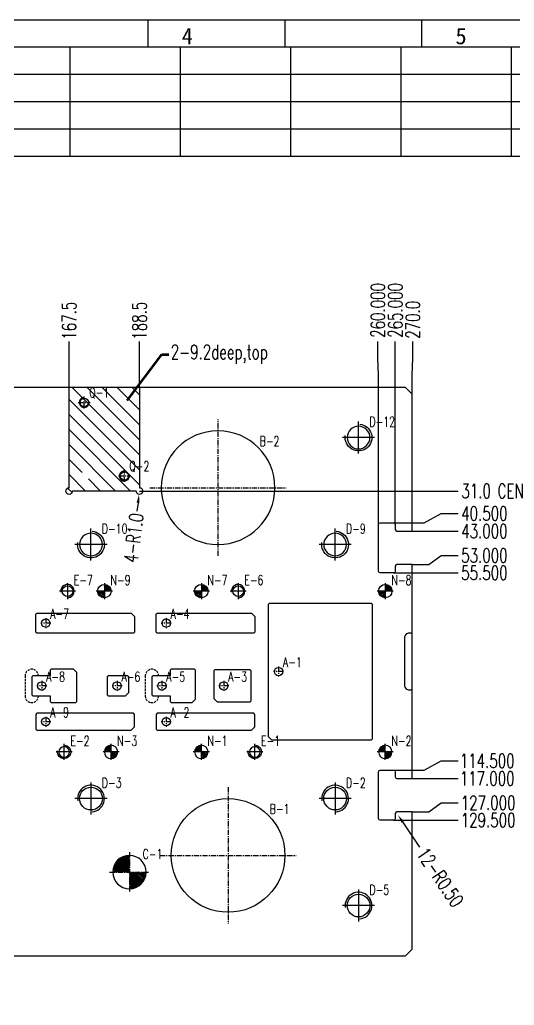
# Model space of a CAD drawing. Header units: millimetres. Extents: x -2852 to 5627, y -2271 to 1849.
# Drawn here: x 3115.8 to 3263.6, y -1070.6 to -775.8 of the extents above; entities that cross this region are included whole.
import ezdxf
from ezdxf.enums import TextEntityAlignment as Align

# ---------------------------------------------------------------- set-up
doc = ezdxf.new("R2010")
doc.units = ezdxf.units.MM
doc.header["$PDSIZE"] = 3
for name, pattern in [('CENTER', [50.8, 31.75, -6.35, 6.35, -6.35]), ('CENTER2', [1.125, 0.75, -0.125, 0.125, -0.125]), ('DASHED', [19.05, 12.7, -6.35])]:
    doc.linetypes.add(name, pattern=pattern)
for name, color, linetype in [('1', 7, 'Continuous'), ('41', 1, 'Continuous'), ('51', 1, 'CENTER2'), ('D03', 7, 'Continuous'), ('D031', 217, 'Continuous')]:
    doc.layers.add(name, color=color, linetype=linetype)
doc.styles.add('jet01', font='simplex.shx', dxfattribs={"width": 0.7, "bigfont": 'hztxt.shx'})
doc.styles.add('jet02', font='simplex.shx', dxfattribs={"width": 0.7})
doc.styles.get("Standard").update_dxf_attribs({"font": '仿宋_GB2312_0.ttf', "width": 0.7})
doc.styles.add('tk 2', font='仿宋_GB2312_0.ttf', dxfattribs={"width": 0.65})
doc.dimstyles.new('jet02', dxfattribs={"dimtxt": 3.5, "dimasz": 2.1, "dimexe": 1, "dimexo": 0, "dimgap": 0.5, "dimtad": 0, "dimtoh": 1, "dimdec": 3, "dimzin": 9, "dimdsep": 46, "dimtxsty": 'jet02', "dimcen": 0, "dimclrt": 256, "dimazin": 2, "dimtfac": 1, "dimtdec": 3, "dimtofl": 0, "dimtmove": 0, "dimatfit": 1, "dimfxl": 0, "dimarcsym": 0})

# ---------------------------------------------------------------- blocks, each defined once
blk = doc.blocks.new('A3-N')
at = {"layer": '1', "color": 1}
for p, q in [((0, 296.73), (420, 296.73)), ((185.45, 291.27), (185.45, 296.73)), ((212.73, 291.27), (212.73, 296.73)), ((240, 291.27), (240, 296.73))]:
    blk.add_line(p, q, dxfattribs=at)
at = {"layer": '1'}
blk.add_lwpolyline([(221.45, 5.45), (414.55, 5.45), (414.55, 291.27), (5.45, 291.27), (5.45, 5.45), (414.55, 5.45)], dxfattribs=at)
at = {"layer": '41'}
for p, q in [((169.82, 291.27), (169.82, 269.45)), ((191.82, 291.27), (191.82, 269.45)), ((213.82, 291.27), (213.82, 269.45)), ((235.82, 291.27), (235.82, 269.45)), ((257.82, 291.27), (257.82, 269.45)), ((367.82, 285.82), (5.45, 285.82)), ((367.82, 280.36), (5.45, 280.36)), ((367.82, 274.91), (5.45, 274.91)), ((414.55, 269.45), (5.45, 269.45))]:
    blk.add_line(p, q, dxfattribs=at)
at = {"layer": '1', "color": 1}
for s, p in [('4', (193.27, 295.11)), ('5', (247.82, 295.11))]:
    blk.add_text(s, height=3.27, dxfattribs=at).set_placement(p, align=Align.TOP_CENTER)
at = {"layer": '1', "style": 'tk 2', "width": 0.7}
for tag, p in [('PATR-NO1', (309.84, 32.96)), ('TITLE', (365.74, 30.9)), ('PATR-NO2', (309.84, 27.81)), ('DWG-NO:', (366.54, 18.14))]:
    blk.add_attdef(tag, p, '', height=3.27, dxfattribs=at)
at = {"layer": '1', "color": 1, "style": 'tk 2', "width": 0.7}
for tag, p in [('DRAW', (314.55, 7.27)), ('DATE', (334.72, 7.32))]:
    blk.add_attdef(tag, p, '', height=3.49, dxfattribs=at)
at = {"layer": '1', "style": 'tk 2', "width": 0.7}
for tag, p in [('SCALE', (376.55, 8.73)), ('SHEET', (386.6, 8.72)), ('REV', (397.38, 8.73))]:
    blk.add_attdef(tag, text='', height=2.18, dxfattribs=at).set_placement(p, align=Align.MIDDLE_LEFT)
blk = doc.blocks.new('D03-M3')
at = {"layer": 'D03', "color": 6, "linetype": 'CENTER', "ltscale": 0.05}
for p, q in [((1.8, 0), (-1.8, 0)), ((0, 1.8), (0, -1.8))]:
    blk.add_line(p, q, dxfattribs=at)
at = {"layer": 'D03', "linetype": 'Continuous', "ltscale": 0.05}
blk.add_circle((0, 0), 1.25, dxfattribs=at)
at = {"layer": 'D03', "color": 3, "linetype": 'Continuous', "ltscale": 0.05}
blk.add_arc((0, 0), 1.5, 275.0197, 189.0761, dxfattribs=at)
blk = doc.blocks.new('D03-POST20')
at = {"layer": 'D03', "color": 6, "linetype": 'CENTER', "ltscale": 0.05}
for p, q in [((0, 20.4), (0, -20.4)), ((20.4, 0), (-20.4, 0))]:
    blk.add_line(p, q, dxfattribs=at)
at = {"layer": 'D03', "linetype": 'Continuous', "ltscale": 0.05}
blk.add_circle((0, 0), 17, dxfattribs=at)
blk = doc.blocks.new('D03-PIN10')
at = {"layer": 'D03', "color": 6, "linetype": 'CENTER', "ltscale": 0.05}
for p, q in [((0, 6), (0, -6)), ((6, 0), (-6, 0))]:
    blk.add_line(p, q, dxfattribs=at)
at = {"layer": 'D03', "linetype": 'Continuous', "ltscale": 0.05}
blk.add_circle((0, 0), 5, dxfattribs=at)
blk = doc.blocks.new('D03-M4')
at = {"layer": 'D03', "color": 6, "linetype": 'CENTER'}
for p, q in [((2.4, 0), (-2.4, 0)), ((0, 2.4), (0, -2.4))]:
    blk.add_line(p, q, dxfattribs=at)
at = {"layer": 'D03', "linetype": 'Continuous'}
blk.add_circle((0, 0), 1.6, dxfattribs=at)
at = {"layer": 'D03', "color": 3, "linetype": 'Continuous'}
blk.add_arc((0, 0), 2, 275.0197, 189.0761, dxfattribs=at)
blk = doc.blocks.new('D03-DL4')
at = {"layer": 'D03', "color": 6, "linetype": 'CENTER'}
for p, q in [((2.4, 0), (-2.4, 0)), ((0, 2.4), (0, -2.4))]:
    blk.add_line(p, q, dxfattribs=at)
at = {"layer": 'D03', "linetype": 'Continuous'}
blk.add_circle((0, 0), 2, dxfattribs=at)
blk = doc.blocks.new('D03-L8')
at = {"layer": 'D03', "color": 6, "linetype": 'CENTER'}
for p, q in [((0, 4.8), (0, -4.8)), ((4.8, 0), (-4.8, 0))]:
    blk.add_line(p, q, dxfattribs=at)
at = {"layer": 'D03', "linetype": 'Continuous'}
blk.add_circle((0, 0), 3.4, dxfattribs=at)
at = {"layer": 'D03', "color": 3, "linetype": 'Continuous'}
blk.add_arc((0, 0), 4, 275.0197, 189.0761, dxfattribs=at)
blk = doc.blocks.new('WCS')
at = {"layer": '1', "color": 6, "linetype": 'CENTER', "ltscale": 0.05}
for p, q in [((1.5, 0), (-1.5, 0)), ((0, 1.5), (0, -1.5))]:
    blk.add_line(p, q, dxfattribs=at)
at = {"layer": '1', "linetype": 'Continuous', "ltscale": 0.05}
blk.add_circle((0, 0), 1.25, dxfattribs=at)
blk = doc.blocks.new('*D4870')
at = {"layer": '41', "ltscale": 0.05}
blk.add_line((435.51, 2207.73), (430.41, 2215.26), dxfattribs=at)
blk.add_solid([(430.75, 2215.49), (430.06, 2215.02), (428.99, 2217.34)], dxfattribs=at)
at = {"layer": 'Defpoints', "color": 0, "ltscale": 0.05}
for p in [(428.71, 2217.76), (428.99, 2217.34)]:
    blk.add_point(p, dxfattribs=at)
at = {"layer": '41', "ltscale": 0.05, "insert": (441.62, 2198.72), "char_height": 4.2, "attachment_point": 5, "rotation": 304.144, "style": 'jet02'}
blk.add_mtext('12-R0.50', dxfattribs=at)
blk = doc.blocks.new('*D4871')
at = {"layer": '41'}
blk.add_line((351.28, 2310.76), (350.97, 2308.26), dxfattribs=at)
at = {"layer": '41', "ltscale": 0.05}
blk.add_solid([(351.7, 2310.71), (350.86, 2310.81), (351.59, 2313.26)], dxfattribs=at)
at = {"layer": 'Defpoints', "color": 0, "ltscale": 0.05}
for p in [(351.59, 2313.26), (351.71, 2314.26)]:
    blk.add_point(p, dxfattribs=at)
at = {"layer": '41', "ltscale": 0.05, "insert": (349.98, 2300.23), "char_height": 4.2, "attachment_point": 5, "rotation": 82.963, "style": 'jet02'}
blk.add_mtext('4-R1.0', dxfattribs=at)
blk = doc.blocks.new('*D4875')
at = {"layer": '41', "ltscale": 0.05}
blk.add_line((427.71, 2215.76), (446.96, 2215.76), dxfattribs=at)
at = {"layer": 'Defpoints', "color": 0, "ltscale": 0.05}
for p in [(163.21, 2345.26), (427.71, 2215.76), (446.96, 2215.76)]:
    blk.add_point(p, dxfattribs=at)
at = {"layer": '41', "ltscale": 0.05, "insert": (455.96, 2215.76), "char_height": 4.2, "attachment_point": 5, "style": 'jet02'}
blk.add_mtext('129.500', dxfattribs=at)
blk = doc.blocks.new('*D4876')
at = {"layer": '41', "ltscale": 0.05}
for p, q in [((438.25, 2218.26), (441.92, 2221.01)), ((441.92, 2221.01), (446.96, 2221.01)), ((433.21, 2218.26), (438.25, 2218.26))]:
    blk.add_line(p, q, dxfattribs=at)
at = {"layer": 'Defpoints', "color": 0, "ltscale": 0.05}
for p in [(163.21, 2345.26), (446.96, 2221.01), (433.21, 2218.26)]:
    blk.add_point(p, dxfattribs=at)
at = {"layer": '41', "ltscale": 0.05, "insert": (455.96, 2221.01), "char_height": 4.2, "attachment_point": 5, "style": 'jet02'}
blk.add_mtext('127.000', dxfattribs=at)
blk = doc.blocks.new('*D4877')
at = {"layer": '41', "ltscale": 0.05}
blk.add_line((433.21, 2228.26), (446.96, 2228.26), dxfattribs=at)
at = {"layer": 'Defpoints', "color": 0, "ltscale": 0.05}
for p in [(163.21, 2345.26), (433.21, 2228.26), (446.96, 2228.26)]:
    blk.add_point(p, dxfattribs=at)
at = {"layer": '41', "ltscale": 0.05, "insert": (455.68, 2228.26), "char_height": 4.2, "attachment_point": 5, "style": 'jet02'}
blk.add_mtext('117.000', dxfattribs=at)
blk = doc.blocks.new('*D4878')
at = {"layer": '41', "ltscale": 0.05}
for p, q in [((436.88, 2230.76), (441.92, 2233.51)), ((441.92, 2233.51), (446.96, 2233.51)), ((427.71, 2230.76), (436.88, 2230.76))]:
    blk.add_line(p, q, dxfattribs=at)
at = {"layer": 'Defpoints', "color": 0, "ltscale": 0.05}
for p in [(163.21, 2345.26), (446.96, 2233.51), (427.71, 2230.76)]:
    blk.add_point(p, dxfattribs=at)
at = {"layer": '41', "ltscale": 0.05, "insert": (455.68, 2233.51), "char_height": 4.2, "attachment_point": 5, "style": 'jet02'}
blk.add_mtext('114.500', dxfattribs=at)
blk = doc.blocks.new('*D4879')
at = {"layer": '41', "ltscale": 0.05}
blk.add_line((427.71, 2289.76), (446.96, 2289.76), dxfattribs=at)
at = {"layer": 'Defpoints', "color": 0, "ltscale": 0.05}
for p in [(163.21, 2345.26), (427.71, 2289.76), (446.96, 2289.76)]:
    blk.add_point(p, dxfattribs=at)
at = {"layer": '41', "ltscale": 0.05, "insert": (454.84, 2289.76), "char_height": 4.2, "attachment_point": 5, "style": 'jet02'}
blk.add_mtext('55.500', dxfattribs=at)
blk = doc.blocks.new('*D4880')
at = {"layer": '41', "ltscale": 0.05}
for p, q in [((438.25, 2292.26), (441.92, 2295.01)), ((441.92, 2295.01), (446.96, 2295.01)), ((433.21, 2292.26), (438.25, 2292.26))]:
    blk.add_line(p, q, dxfattribs=at)
at = {"layer": 'Defpoints', "color": 0, "ltscale": 0.05}
for p in [(163.21, 2345.26), (446.96, 2295.01), (433.21, 2292.26)]:
    blk.add_point(p, dxfattribs=at)
at = {"layer": '41', "ltscale": 0.05, "insert": (454.84, 2295.01), "char_height": 4.2, "attachment_point": 5, "style": 'jet02'}
blk.add_mtext('53.000', dxfattribs=at)
blk = doc.blocks.new('*D4881')
at = {"layer": '41', "ltscale": 0.05}
blk.add_line((433.21, 2302.26), (446.96, 2302.26), dxfattribs=at)
at = {"layer": 'Defpoints', "color": 0, "ltscale": 0.05}
for p in [(163.21, 2345.26), (433.21, 2302.26), (446.96, 2302.26)]:
    blk.add_point(p, dxfattribs=at)
at = {"layer": '41', "ltscale": 0.05, "insert": (454.84, 2302.26), "char_height": 4.2, "attachment_point": 5, "style": 'jet02'}
blk.add_mtext('43.000', dxfattribs=at)
blk = doc.blocks.new('*D4882')
at = {"layer": '41', "ltscale": 0.05}
for p, q in [((436.88, 2304.76), (441.92, 2307.51)), ((441.92, 2307.51), (446.96, 2307.51)), ((427.71, 2304.76), (436.88, 2304.76))]:
    blk.add_line(p, q, dxfattribs=at)
at = {"layer": 'Defpoints', "color": 0, "ltscale": 0.05}
for p in [(163.21, 2345.26), (446.96, 2307.51), (427.71, 2304.76)]:
    blk.add_point(p, dxfattribs=at)
at = {"layer": '41', "ltscale": 0.05, "insert": (454.84, 2307.51), "char_height": 4.2, "attachment_point": 5, "style": 'jet02'}
blk.add_mtext('40.500', dxfattribs=at)
blk = doc.blocks.new('*D4883')
at = {"layer": '41', "ltscale": 0.05}
blk.add_line((351.71, 2314.26), (446.96, 2314.26), dxfattribs=at)
at = {"layer": 'Defpoints', "color": 0, "ltscale": 0.05}
for p in [(163.21, 2345.26), (351.71, 2314.26), (446.96, 2314.26)]:
    blk.add_point(p, dxfattribs=at)
at = {"layer": '41', "ltscale": 0.05, "insert": (457.29, 2314.26), "char_height": 4.2, "attachment_point": 5, "style": 'jet02'}
blk.add_mtext('31.0{\\C1; CEN }', dxfattribs=at)
blk = doc.blocks.new('*D4885')
at = {"layer": '41', "ltscale": 0.05}
blk.add_line((330.71, 2345.26), (330.71, 2359), dxfattribs=at)
at = {"layer": 'Defpoints', "color": 0, "ltscale": 0.05}
for p in [(330.71, 2359), (163.21, 2345.26), (330.71, 2345.26)]:
    blk.add_point(p, dxfattribs=at)
at = {"layer": '41', "ltscale": 0.05, "insert": (330.71, 2365.2), "char_height": 4.2, "attachment_point": 5, "rotation": 90, "style": 'jet02'}
blk.add_mtext('167.5', dxfattribs=at)
blk = doc.blocks.new('*D4886')
at = {"layer": '41', "ltscale": 0.05}
blk.add_line((351.71, 2345.26), (351.71, 2359), dxfattribs=at)
at = {"layer": 'Defpoints', "color": 0, "ltscale": 0.05}
for p in [(351.71, 2359), (163.21, 2345.26), (351.71, 2345.26)]:
    blk.add_point(p, dxfattribs=at)
at = {"layer": '41', "ltscale": 0.05, "insert": (351.71, 2365.2), "char_height": 4.2, "attachment_point": 5, "rotation": 90, "style": 'jet02'}
blk.add_mtext('188.5', dxfattribs=at)
blk = doc.blocks.new('*D4887')
at = {"layer": '41', "ltscale": 0.05}
for p, q in [((422.96, 2353.96), (422.96, 2359)), ((423.21, 2348.92), (422.96, 2353.96)), ((423.21, 2304.26), (423.21, 2348.92))]:
    blk.add_line(p, q, dxfattribs=at)
at = {"layer": 'Defpoints', "color": 0, "ltscale": 0.05}
for p in [(422.96, 2359), (163.21, 2345.26), (423.21, 2304.26)]:
    blk.add_point(p, dxfattribs=at)
at = {"layer": '41', "ltscale": 0.05, "insert": (422.96, 2368.28), "char_height": 4.2, "attachment_point": 5, "rotation": 90, "style": 'jet02'}
blk.add_mtext('260.000', dxfattribs=at)
blk = doc.blocks.new('*D4888')
at = {"layer": '41', "ltscale": 0.05}
blk.add_line((428.21, 2304.26), (428.21, 2359), dxfattribs=at)
at = {"layer": 'Defpoints', "color": 0, "ltscale": 0.05}
for p in [(428.21, 2359), (163.21, 2345.26), (428.21, 2304.26)]:
    blk.add_point(p, dxfattribs=at)
at = {"layer": '41', "ltscale": 0.05, "insert": (428.21, 2368.28), "char_height": 4.2, "attachment_point": 5, "rotation": 90, "style": 'jet02'}
blk.add_mtext('265.000', dxfattribs=at)
blk = doc.blocks.new('*D4889')
at = {"layer": '41', "ltscale": 0.05}
for p, q in [((433.46, 2353.96), (433.46, 2359)), ((433.21, 2348.92), (433.46, 2353.96)), ((433.21, 2343.26), (433.21, 2348.92))]:
    blk.add_line(p, q, dxfattribs=at)
at = {"layer": 'Defpoints', "color": 0, "ltscale": 0.05}
for p in [(433.46, 2359), (163.21, 2345.26), (433.21, 2343.26)]:
    blk.add_point(p, dxfattribs=at)
at = {"layer": '41', "ltscale": 0.05, "insert": (433.46, 2365.48), "char_height": 4.2, "attachment_point": 5, "rotation": 90, "style": 'jet02'}
blk.add_mtext('270.0', dxfattribs=at)

msp = doc.modelspace()

# ---------------------------------------------------------------- hatches: boundary and pattern name
at = {"layer": 'D03', "ltscale": 0.05}
h = msp.add_hatch(dxfattribs=at)
h.set_pattern_fill('ANSI31', color=5, style=0)
h.set_pattern_definition([(315, (-779.228, -342.7293), (-2.245064, -2.245064), [])])
edge = h.paths.add_edge_path()
edge.add_ellipse((3151.5659, -916.7575), major_axis=(-0.7071, 0.7071), ratio=1, start_angle=45, end_angle=315, ccw=False)
edge.add_line((3150.5659, -916.7575), (3131.5659, -916.7575))
edge.add_ellipse((3130.5659, -916.7575), major_axis=(0.7071, 0.7071), ratio=1, start_angle=45, end_angle=315, ccw=False)
edge.add_line((3130.5659, -915.7575), (3130.5659, -885.7575))
edge.add_line((3130.5659, -885.7575), (3151.5659, -885.7575))
edge.add_line((3151.5659, -885.7575), (3151.5659, -915.7575))
edge = h.paths.add_edge_path(flags=16)
edge.add_line((3135.0659, -910.7575), (3135.0659, -911.0075))
edge.add_ellipse((3135.0659, -912.2575), major_axis=(-0.8839, 0.8839), ratio=1, start_angle=-45, end_angle=45)
edge.add_line((3133.8159, -912.2575), (3133.5659, -912.2575))
edge.add_ellipse((3135.0659, -912.2575), major_axis=(1.0607, 1.0607), ratio=1, start_angle=135, end_angle=405)
edge = h.paths.add_edge_path(flags=16)
edge.add_line((3147.0659, -888.7575), (3147.0659, -889.0075))
edge.add_ellipse((3147.0659, -890.2575), major_axis=(-0.8839, 0.8839), ratio=1, start_angle=-45, end_angle=45)
edge.add_line((3145.8159, -890.2575), (3145.5659, -890.2575))
edge.add_ellipse((3147.0659, -890.2575), major_axis=(1.0607, 1.0607), ratio=1, start_angle=135, end_angle=405)
h = msp.add_hatch(dxfattribs=at)
h.set_pattern_fill('ANSI31', color=3, scale=0.1, style=0)
h.set_pattern_definition([(45, (256.3558, -1518.83882), (-0.224506403, 0.224506403), [])])
h.paths.add_polyline_path([(3141.0659, -944.6975), (3141.0659, -946.7075), (3143.0759, -946.7075, 0.41421356)])
h.paths.add_polyline_path([(3141.0659, -946.7075), (3139.0559, -946.7075, 0.41421356), (3141.0659, -948.7175)])
h = msp.add_hatch(dxfattribs=at)
h.set_pattern_fill('ANSI31', color=3, scale=0.1, style=0)
h.set_pattern_definition([(45, (285.3558, -1518.83882), (-0.224506403, 0.224506403), [])])
h.paths.add_polyline_path([(3170.0659, -944.6975), (3170.0659, -946.7075), (3172.0759, -946.7075, 0.41421356)])
h.paths.add_polyline_path([(3170.0659, -946.7075), (3168.0559, -946.7075, 0.41421356), (3170.0659, -948.7175)])
h = msp.add_hatch(dxfattribs=at)
h.set_pattern_fill('ANSI31', color=3, scale=0.1, style=0)
h.set_pattern_definition([(45, (340.3558, -1518.83882), (-0.224506403, 0.224506403), [])])
h.paths.add_polyline_path([(3225.0659, -944.6975), (3225.0659, -946.7075), (3227.0759, -946.7075, 0.41421356)])
h.paths.add_polyline_path([(3225.0659, -946.7075), (3223.0559, -946.7075, 0.41421356), (3225.0659, -948.7175)])
h = msp.add_hatch(dxfattribs=at)
h.set_pattern_fill('ANSI31', color=3, scale=0.1, style=0)
h.set_pattern_definition([(315, (258.3558, -422.67624), (-0.224506403, -0.224506403), [])])
edge = h.paths.add_edge_path()
edge.add_line((3143.0659, -996.8175), (3143.0659, -994.8075))
edge.add_line((3143.0659, -994.8075), (3145.0759, -994.8075))
edge.add_ellipse((3143.0659, -994.8075), major_axis=(-1.4213, 1.4213), ratio=1, start_angle=135, end_angle=225, ccw=False)
edge = h.paths.add_edge_path()
edge.add_line((3143.0659, -994.8075), (3141.0559, -994.8075))
edge.add_ellipse((3143.0659, -994.8075), major_axis=(-1.4213, 1.4213), ratio=1, start_angle=-45, end_angle=45, ccw=False)
edge.add_line((3143.0659, -992.7975), (3143.0659, -994.8075))
h = msp.add_hatch(dxfattribs=at)
h.set_pattern_fill('ANSI31', color=3, scale=0.1, style=0)
h.set_pattern_definition([(315, (285.3558, -422.67624), (-0.224506403, -0.224506403), [])])
edge = h.paths.add_edge_path()
edge.add_line((3170.0659, -996.8175), (3170.0659, -994.8075))
edge.add_line((3170.0659, -994.8075), (3172.0759, -994.8075))
edge.add_ellipse((3170.0659, -994.8075), major_axis=(-1.4213, 1.4213), ratio=1, start_angle=135, end_angle=225, ccw=False)
edge = h.paths.add_edge_path()
edge.add_line((3170.0659, -994.8075), (3168.0559, -994.8075))
edge.add_ellipse((3170.0659, -994.8075), major_axis=(-1.4213, 1.4213), ratio=1, start_angle=-45, end_angle=45, ccw=False)
edge.add_line((3170.0659, -992.7975), (3170.0659, -994.8075))
h = msp.add_hatch(dxfattribs=at)
h.set_pattern_fill('ANSI31', color=3, scale=0.1, style=0)
h.set_pattern_definition([(315, (340.3558, -422.67624), (-0.224506403, -0.224506403), [])])
edge = h.paths.add_edge_path()
edge.add_line((3225.0659, -996.8175), (3225.0659, -994.8075))
edge.add_line((3225.0659, -994.8075), (3227.0759, -994.8075))
edge.add_ellipse((3225.0659, -994.8075), major_axis=(-1.4213, 1.4213), ratio=1, start_angle=135, end_angle=225, ccw=False)
edge = h.paths.add_edge_path()
edge.add_line((3225.0659, -994.8075), (3223.0559, -994.8075))
edge.add_ellipse((3225.0659, -994.8075), major_axis=(-1.4213, 1.4213), ratio=1, start_angle=-45, end_angle=45, ccw=False)
edge.add_line((3225.0659, -992.7975), (3225.0659, -994.8075))
h = msp.add_hatch(dxfattribs=at)
h.set_pattern_fill('ANSI31', color=3, scale=0.1, style=0)
h.set_pattern_definition([(135, (3795.74363, -1605.318), (0.2245064, 0.2245064), [])])
edge = h.paths.add_edge_path()
edge.add_line((3148.5659, -1025.7575), (3148.5659, -1030.7575))
edge.add_line((3148.5659, -1030.7575), (3143.5659, -1030.7575))
edge.add_ellipse((3148.5659, -1030.7575), major_axis=(-3.5355, 3.5355), ratio=1, start_angle=-45, end_angle=45, ccw=False)
edge = h.paths.add_edge_path()
edge.add_ellipse((3148.5659, -1030.7575), major_axis=(-3.5355, 3.5355), ratio=1, start_angle=135, end_angle=225, ccw=False)
edge.add_line((3148.5659, -1035.7575), (3148.5659, -1030.7575))
edge.add_line((3148.5659, -1030.7575), (3153.5659, -1030.7575))

# ---------------------------------------------------------------- linework, layer by layer
at = {"layer": '1', "ltscale": 0.05}
msp.add_lwpolyline([(2965.0659, -1055.7575), (3231.0659, -1055.7575), (3233.0659, -1053.7575), (3233.0659, -1012.7575), (3233.0659, -1012.7575), (3228.5659, -1012.7575, 0.41421356), (3228.0659, -1013.2575), (3228.0659, -1014.7575, -0.41421356), (3227.5659, -1015.2575), (3223.5659, -1015.2575, -0.41421356), (3223.0659, -1014.7575), (3223.0659, -1000.7575, -0.41421356), (3223.5659, -1000.2575), (3227.5659, -1000.2575, -0.41421356), (3228.0659, -1000.7575), (3228.0659, -1002.2575, 0.41421356), (3228.5659, -1002.7575), (3233.0659, -1002.7575), (3233.0659, -938.7575), (3228.5659, -938.7575, 0.41421356), (3228.0659, -939.2575), (3228.0659, -940.7575, -0.41421356), (3227.5659, -941.2575), (3223.5659, -941.2575, -0.41421356), (3223.0659, -940.7575), (3223.0659, -926.7575, -0.41421356), (3223.5659, -926.2575), (3227.5659, -926.2575, -0.41421356), (3228.0659, -926.7575), (3228.0659, -928.2575, 0.41421356), (3228.5659, -928.7575), (3233.0659, -928.7575), (3233.0659, -928.7575), (3233.0659, -887.7575), (3231.0659, -885.7575), (2965.0659, -885.7575)], format="xyb", dxfattribs=at)
at = {"layer": 'D03'}
msp.add_lwpolyline([(3151.5659, -885.7575), (3151.5659, -915.7575, -2.41421356), (3150.5659, -916.7575), (3131.5659, -916.7575, -2.41421356), (3130.5659, -915.7575), (3130.5659, -885.7575)], format="xyb", dxfattribs=at)
at = {"layer": 'D03', "ltscale": 0.05}
for points in [[(3191.1659, -991.2575), (3190.1659, -990.2575), (3190.1659, -950.5575), (3190.4659, -950.2575), (3220.8659, -950.2575), (3221.1659, -950.5575), (3221.1659, -990.9575), (3220.8659, -991.2575)], [(3119.3659, -977.7575), (3119.6659, -978.0575), (3124.8659, -978.0575), (3124.8659, -979.7575), (3125.1659, -980.0575), (3132.5659, -980.0575), (3132.8659, -979.7575), (3132.8659, -971.0575), (3131.8659, -970.0575), (3125.1659, -970.0575), (3124.8659, -970.3575), (3124.8659, -972.0575), (3119.6659, -972.0575), (3119.3659, -972.3575)], [(3141.8859, -977.7575), (3142.1859, -978.0575), (3147.3859, -978.0575), (3148.3859, -977.0575), (3148.3859, -972.3575), (3148.0859, -972.0575), (3142.1859, -972.0575), (3141.8859, -972.3575)], [(3155.2859, -977.7575), (3155.5859, -978.0575), (3160.7859, -978.0575), (3160.7859, -979.7575), (3161.0859, -980.0575), (3167.2859, -980.0575), (3168.2859, -979.0575), (3168.2859, -970.3575), (3167.9859, -970.0575), (3161.0859, -970.0575), (3160.7859, -970.3575), (3160.7859, -972.0575), (3155.5859, -972.0575), (3155.2859, -972.3575)], [(3173.7859, -970.5575), (3173.7859, -978.8575), (3174.7859, -979.8575), (3184.6859, -979.8575), (3184.9859, -979.5575), (3184.9859, -970.5575), (3184.6859, -970.2575), (3174.0859, -970.2575)]]:
    msp.add_lwpolyline(points, close=True, dxfattribs=at)
at = {"layer": 'D03', "color": 3, "ltscale": 0.05}
for points in [[(3120.8659, -953.2575), (3149.0659, -953.2575), (3150.0659, -954.2575), (3150.0659, -958.9575), (3149.7659, -959.2575), (3120.8659, -959.2575), (3120.5659, -958.9575), (3120.5659, -953.5575)], [(3156.8659, -953.2575), (3185.0659, -953.2575), (3186.0659, -954.2575), (3186.0659, -958.9575), (3185.7659, -959.2575), (3156.8659, -959.2575), (3156.5659, -958.9575), (3156.5659, -953.5575)], [(3120.8659, -988.2575), (3149.0659, -988.2575), (3150.0659, -987.2575), (3150.0659, -983.5575), (3149.7659, -983.2575), (3120.8659, -983.2575), (3120.5659, -983.5575), (3120.5659, -987.9575)], [(3156.8659, -988.2575), (3185.0659, -988.2575), (3186.0659, -987.2575), (3186.0659, -983.5575), (3185.7659, -983.2575), (3156.8659, -983.2575), (3156.5659, -983.5575), (3156.5659, -987.9575)]]:
    msp.add_lwpolyline(points, close=True, dxfattribs=at)
at = {"layer": 'D03', "color": 4, "linetype": 'DASHED', "ltscale": 0.05}
for points in [[(3121.3659, -972.0575, 1), (3117.3659, -972.0575), (3117.3659, -978.0575, 1), (3121.3659, -978.0575)], [(3157.2859, -972.0575, 1), (3153.2859, -972.0575), (3153.2859, -978.0575, 1), (3157.2859, -978.0575)]]:
    msp.add_lwpolyline(points, format="xyb", dxfattribs=at)
at = {"layer": 'D031', "ltscale": 0.05}
msp.add_lwpolyline([(3233.0659, -959.4887, 0.5904032), (3230.7659, -960.7575), (3230.7659, -974.7575, 0.5904032), (3233.0659, -976.0264, 0.5904032)], format="xyb", dxfattribs=at)

# ---------------------------------------------------------------- block references
at = {"layer": '1', "ltscale": 0.05, "xscale": 1.5, "yscale": 1.5, "zscale": 1.5}
msp.add_blockref('A3-N', (2875.9942, -1220.8642), dxfattribs=at)
at = {"layer": '51', "ltscale": 0.05}
for p in [(3123.5659, -956.2575), (3159.5659, -956.2575), (3193.1659, -970.7575), (3122.3659, -975.0575), (3144.8859, -975.0575), (3158.2859, -975.0575), (3176.7859, -975.0575), (3123.5659, -985.7575), (3159.5659, -985.7575)]:
    msp.add_blockref('WCS', p, dxfattribs=at)
at = {"layer": 'D03', "extrusion": (0, 0, -1), "xscale": -1, "zscale": -1, "rotation": 180}
for p in [(-3135.0659, -890.2575), (-3147.0659, -912.2575)]:
    msp.add_blockref('D03-M3', p, dxfattribs=at)
at = {"layer": 'D03', "ltscale": 0.05, "extrusion": (0, 0, -1), "zscale": -1, "rotation": 270}
msp.add_blockref('D03-POST20', (-3175.0659, -915.7575), dxfattribs=at)
at = {"layer": 'D03', "extrusion": (0, 0, -1), "zscale": -1, "rotation": 180}
for name, p in [('D03-L8', (-3217.0659, -900.7575)), ('D03-L8', (-3137.0659, -932.7575)), ('D03-L8', (-3210.0659, -932.7575)), ('D03-M4', (-3129.0659, -994.8075)), ('D03-DL4', (-3143.0659, -994.8075)), ('D03-DL4', (-3170.0659, -994.8075)), ('D03-M4', (-3186.0659, -994.8075)), ('D03-DL4', (-3225.0659, -994.8075))]:
    msp.add_blockref(name, p, dxfattribs=at)
at = {"layer": 'D03'}
for name, p in [('D03-M4', (3130.0659, -946.7075)), ('D03-DL4', (3141.0659, -946.7075)), ('D03-DL4', (3170.0659, -946.7075)), ('D03-M4', (3181.0659, -946.7075)), ('D03-DL4', (3225.0659, -946.7075)), ('D03-L8', (3137.0659, -1008.7575)), ('D03-L8', (3210.0659, -1008.7575)), ('D03-L8', (3217.0659, -1040.7575))]:
    msp.add_blockref(name, p, dxfattribs=at)
at = {"layer": 'D03', "ltscale": 0.05, "rotation": 90}
msp.add_blockref('D03-POST20', (3178.0659, -1025.7575), dxfattribs=at)
at = {"layer": 'D03', "extrusion": (0, 0, -1), "zscale": -1}
msp.add_blockref('D03-PIN10', (-3148.5659, -1030.7575), dxfattribs=at)

# ---------------------------------------------------------------- texts
at = {"layer": '41', "ltscale": 0.05, "style": 'jet01', "width": 0.7}
for s, p in [('Q-1', (3136.5423, -888.7811)), ('D-12', (3220.3101, -897.5133)), ('B-2', (3187.5025, -903.3209)), ('Q-2', (3148.5423, -910.7811)), ('D-10', (3140.3101, -929.5133)), ('D-9', (3213.3101, -929.5133)), ('E-7', (3131.8959, -944.8775)), ('N-9', (3142.8959, -944.8775)), ('N-7', (3171.8959, -944.8775)), ('E-6', (3182.8959, -944.8775)), ('N-8', (3226.8959, -944.8775)), ('A-7', (3124.8656, -954.9579)), ('A-4', (3160.8656, -954.9579)), ('A-1', (3194.4656, -969.4579)), ('A-8', (3123.6656, -973.7579)), ('A-6', (3146.1856, -973.7579)), ('A-5', (3159.5856, -973.7579)), ('A-3', (3178.0856, -973.7579)), ('A-9', (3124.8656, -984.4579)), ('A-2', (3160.8656, -984.4579)), ('E-2', (3130.8959, -992.9775)), ('N-3', (3144.8959, -992.9775)), ('N-1', (3171.8959, -992.9775)), ('E-1', (3187.8959, -992.9775)), ('N-2', (3226.8959, -992.9775)), ('D-3', (3140.3101, -1005.5133)), ('D-2', (3213.3101, -1005.5133)), ('B-1', (3190.5025, -1013.3209)), ('C-1', (3152.5172, -1026.8062)), ('D-5', (3220.3101, -1037.5133))]:
    msp.add_text(s, height=2.94, dxfattribs=at).set_placement(p)
at = {"layer": '41', "ltscale": 0.05, "insert": (3160.9326, -875.8711), "char_height": 4.2, "attachment_point": 4, "style": 'jet02'}
msp.add_mtext('2-9.2deep,top', dxfattribs=at)

# ---------------------------------------------------------------- dimensions: what is measured, and where the dimension line sits
at = {"layer": '41', "ltscale": 0.05}
for feature_location, offset, dtype, override, picture, middle in [((3223.0659, -926.7575), (-0.25, 54.7445), 1, {"dimscale": 1.2, "dimtoh": 0, "dimzin": 1, "dimclrd": 256, "dimclre": 256, "dimadec": 3, "dimazin": 0, "dimatfit": 3, "dimlwd": 65535, "dimlwe": 65535}, '*D4887', (3222.8159, -862.733)), ((3228.0659, -926.7575), (0, 54.7445), 1, {"dimscale": 1.2, "dimtoh": 0, "dimzin": 1, "dimclrd": 256, "dimclre": 256, "dimadec": 3, "dimazin": 0, "dimatfit": 3, "dimlwd": 65535, "dimlwe": 65535}, '*D4888', (3228.0659, -862.733)), ((3233.0659, -887.7575), (0.25, 15.7445), 1, {"dimscale": 1.2, "dimtoh": 0, "dimdec": 1, "dimzin": 1, "dimclrd": 256, "dimclre": 256, "dimadec": 1, "dimazin": 0, "dimatfit": 3, "dimlwd": 65535, "dimlwe": 65535}, '*D4889', (3233.3159, -865.533)), ((3130.5659, -885.7575), (0, 13.7445), 1, {"dimscale": 1.2, "dimtoh": 0, "dimdec": 1, "dimzin": 1, "dimclrd": 256, "dimclre": 256, "dimadec": 1, "dimazin": 0, "dimatfit": 3, "dimlwd": 65535, "dimlwe": 65535}, '*D4885', (3130.5659, -865.813)), ((3151.5659, -885.7575), (0, 13.7445), 1, {"dimscale": 1.2, "dimtoh": 0, "dimdec": 1, "dimzin": 1, "dimclrd": 256, "dimclre": 256, "dimadec": 1, "dimazin": 0, "dimatfit": 3, "dimlwd": 65535, "dimlwe": 65535}, '*D4886', (3151.5659, -865.813)), ((3227.5659, -1015.2575), (19.2445, 0), 0, {"dimscale": 1.2, "dimtoh": 0, "dimzin": 1, "dimclrd": 256, "dimclre": 256, "dimadec": 3, "dimazin": 0, "dimatfit": 3, "dimlwd": 65535, "dimlwe": 65535}, '*D4875', (3255.8104, -1015.2575)), ((3233.0659, -1012.7575), (13.7445, 2.75), 0, {"dimscale": 1.2, "dimtoh": 0, "dimzin": 1, "dimclrd": 256, "dimclre": 256, "dimadec": 3, "dimazin": 0, "dimatfit": 3, "dimlwd": 65535, "dimlwe": 65535}, '*D4876', (3255.8104, -1010.0075)), ((3233.0659, -1002.7575), (13.7445, 0), 0, {"dimscale": 1.2, "dimtoh": 0, "dimzin": 1, "dimclrd": 256, "dimclre": 256, "dimadec": 3, "dimazin": 0, "dimatfit": 3, "dimlwd": 65535, "dimlwe": 65535}, '*D4877', (3255.5304, -1002.7575)), ((3227.5659, -1000.2575), (19.2445, 2.75), 0, {"dimscale": 1.2, "dimtoh": 0, "dimzin": 1, "dimclrd": 256, "dimclre": 256, "dimadec": 3, "dimazin": 0, "dimatfit": 3, "dimlwd": 65535, "dimlwe": 65535}, '*D4878', (3255.5304, -997.5075)), ((3227.5659, -941.2575), (19.2445, 0), 0, {"dimscale": 1.2, "dimtoh": 0, "dimzin": 1, "dimclrd": 256, "dimclre": 256, "dimadec": 3, "dimazin": 0, "dimatfit": 3, "dimlwd": 65535, "dimlwe": 65535}, '*D4879', (3254.6904, -941.2575)), ((3233.0659, -938.7575), (13.7445, 2.75), 0, {"dimscale": 1.2, "dimtoh": 0, "dimzin": 1, "dimclrd": 256, "dimclre": 256, "dimadec": 3, "dimazin": 0, "dimatfit": 3, "dimlwd": 65535, "dimlwe": 65535}, '*D4880', (3254.6904, -936.0075)), ((3233.0659, -928.7575), (13.7445, 0), 0, {"dimscale": 1.2, "dimtoh": 0, "dimzin": 1, "dimclrd": 256, "dimclre": 256, "dimadec": 3, "dimazin": 0, "dimatfit": 3, "dimlwd": 65535, "dimlwe": 65535}, '*D4881', (3254.6904, -928.7575)), ((3227.5659, -926.2575), (19.2445, 2.75), 0, {"dimscale": 1.2, "dimtoh": 0, "dimzin": 1, "dimclrd": 256, "dimclre": 256, "dimadec": 3, "dimazin": 0, "dimatfit": 3, "dimlwd": 65535, "dimlwe": 65535}, '*D4882', (3254.6904, -923.5075))]:
    dim = msp.add_ordinate_dim(feature_location=feature_location, offset=offset, dtype=dtype, origin=(2963.0659, -885.7575), dimstyle='jet02', override=override, dxfattribs=at)
    dim.commit()
    dim.dimension.update_dxf_attribs({"geometry": picture, "text_midpoint": middle, "insert": (2799.8548, -3231.0141)})
dim = msp.add_ordinate_dim(feature_location=(3151.5659, -916.7575), offset=(95.2445, 0), dtype=0, origin=(2963.0659, -885.7575), text='<>{\\C1; CEN }', dimstyle='jet02', override={"dimscale": 1.2, "dimtoh": 0, "dimdec": 1, "dimzin": 1, "dimclrd": 256, "dimclre": 256, "dimadec": 1, "dimazin": 0, "dimatfit": 3, "dimlwd": 65535, "dimlwe": 65535}, dxfattribs=at)
dim.commit()
dim.dimension.update_dxf_attribs({"geometry": '*D4883', "text_midpoint": (3257.1404, -916.7575), "insert": (2799.8548, -3231.0141)})
at = {"layer": '41'}
dim = msp.add_radius_dim(center=(3151.5659, -916.7575), mpoint=(3151.4434, -917.75), text='4-<>', dimstyle='jet02', override={"dimscale": 1.2, "dimtoh": 0, "dimdec": 1, "dimzin": 1, "dimclrd": 256, "dimclre": 256, "dimadec": 1, "dimazin": 0, "dimatfit": 3, "dimlwd": 65535, "dimlwe": 65535}, dxfattribs=at)
dim.commit()
dim.dimension.update_dxf_attribs({"geometry": '*D4871', "text_midpoint": (3149.8348, -930.7811), "insert": (2799.8548, -3231.0141)})
at = {"layer": '41', "ltscale": 0.05}
dim = msp.add_radius_dim(center=(3228.5659, -1013.2575), mpoint=(3228.8465, -1013.6713), text='12-<>', dimstyle='jet02', override={"dimscale": 1.2, "dimtoh": 0, "dimdec": 2, "dimzin": 1, "dimclrd": 256, "dimclre": 256, "dimazin": 0, "dimatfit": 3, "dimlwd": 65535, "dimlwe": 65535}, dxfattribs=at)
dim.commit()
dim.dimension.update_dxf_attribs({"geometry": '*D4870', "text_midpoint": (3241.4784, -1032.2977), "dimtype": 164, "insert": (2799.8548, -3231.0141)})

# ---------------------------------------------------------------- leaders
at = {"layer": '41', "ltscale": 0.05, "annotation_type": 0, "has_hookline": 1, "hookline_direction": 0, "text_width": 31.5}
msp.add_leader([(3147.9284, -889.6396), (3158.2326, -875.8711), (3160.3326, -875.8711)], dimstyle='jet02', override={"dimscale": 1.2, "dimtoh": 0, "dimdec": 1, "dimzin": 1, "dimclrd": 256, "dimclre": 256, "dimadec": 1, "dimazin": 0, "dimatfit": 3, "dimlwd": 65535, "dimlwe": 65535}, dxfattribs=at)

doc.saveas('drawing.dxf')
